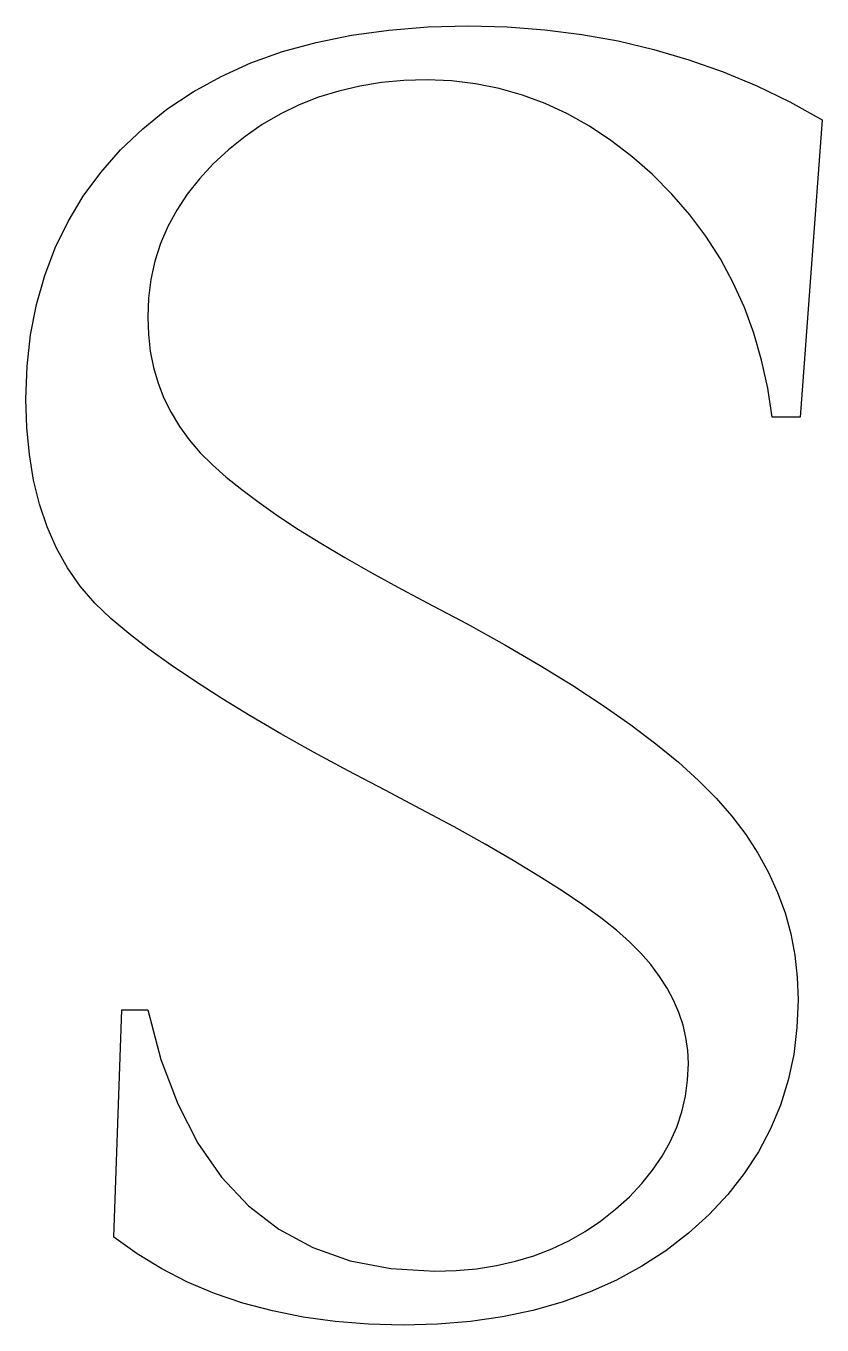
# Model space of a CAD drawing. Header units: millimetres. Extents: x -105 to 105, y -148 to 148.
# Drawn here: x 2.934 to 4.271, y 82.831 to 85.013 of the extents above; entities that cross this region are included whole.
import ezdxf

# ---------------------------------------------------------------- set-up
doc = ezdxf.new("R2010")
doc.units = ezdxf.units.MM
doc.layers.get('0').update_dxf_attribs({"lineweight": 18})

msp = doc.modelspace()

# ---------------------------------------------------------------- linework, layer by layer
at = {"color": 7, "lineweight": 30, "ltscale": 0.00158}
msp.add_line((3.4806, 84.9973), (3.5432, 85.0059), dxfattribs=at)
at = {"color": 7, "lineweight": 30, "ltscale": 0.001648}
msp.add_line((3.5432, 85.0059), (3.6089, 85.0111), dxfattribs=at)
at = {"color": 7, "lineweight": 30, "ltscale": 0.001722}
msp.add_line((3.6089, 85.0111), (3.6778, 85.0128), dxfattribs=at)
at = {"color": 7, "lineweight": 30, "ltscale": 0.001612}
msp.add_line((3.6778, 85.0128), (3.7422, 85.0112), dxfattribs=at)
at = {"color": 7, "lineweight": 30, "ltscale": 0.001588}
msp.add_line((3.7422, 85.0112), (3.8055, 85.0065), dxfattribs=at)
at = {"color": 7, "lineweight": 30, "ltscale": 0.001567}
msp.add_line((3.8055, 85.0065), (3.8677, 84.9986), dxfattribs=at)
at = {"color": 7, "lineweight": 30, "ltscale": 0.001462}
msp.add_line((3.3648, 84.9697), (3.4211, 84.9852), dxfattribs=at)
at = {"color": 7, "lineweight": 30, "ltscale": 0.001518}
msp.add_line((3.4211, 84.9852), (3.4806, 84.9973), dxfattribs=at)
at = {"color": 7, "lineweight": 30, "ltscale": 0.001551}
msp.add_line((3.8677, 84.9986), (3.9288, 84.9876), dxfattribs=at)
at = {"color": 7, "lineweight": 30, "ltscale": 0.001539}
msp.add_line((3.9288, 84.9876), (3.9887, 84.9734), dxfattribs=at)
at = {"color": 7, "lineweight": 30, "ltscale": 0.001413}
msp.add_line((3.3115, 84.9507), (3.3648, 84.9697), dxfattribs=at)
at = {"color": 7, "lineweight": 30, "ltscale": 0.001532}
msp.add_line((3.9887, 84.9734), (4.0474, 84.9561), dxfattribs=at)
at = {"color": 7, "lineweight": 30, "ltscale": 0.001529}
msp.add_line((4.0474, 84.9561), (4.1051, 84.9356), dxfattribs=at)
at = {"color": 7, "lineweight": 30, "ltscale": 0.001373}
msp.add_line((3.2614, 84.9282), (3.3115, 84.9507), dxfattribs=at)
at = {"color": 7, "lineweight": 30, "ltscale": 0.001531}
msp.add_line((4.1051, 84.9356), (4.1616, 84.912), dxfattribs=at)
at = {"color": 7, "lineweight": 30, "ltscale": 0.001342}
msp.add_line((3.2144, 84.9023), (3.2614, 84.9282), dxfattribs=at)
at = {"color": 7, "lineweight": 30, "ltscale": 0.000923059}
msp.add_line((3.5307, 84.9176), (3.4943, 84.9117), dxfattribs=at)
at = {"color": 7, "lineweight": 30, "ltscale": 0.000946324}
msp.add_line((3.5684, 84.9211), (3.5307, 84.9176), dxfattribs=at)
at = {"color": 7, "lineweight": 30, "ltscale": 0.000973954}
msp.add_line((3.6074, 84.9223), (3.5684, 84.9211), dxfattribs=at)
at = {"color": 7, "lineweight": 30, "ltscale": 0.001031}
msp.add_line((3.6486, 84.9207), (3.6074, 84.9223), dxfattribs=at)
at = {"color": 7, "lineweight": 30, "ltscale": 0.001018}
msp.add_line((3.689, 84.9159), (3.6486, 84.9207), dxfattribs=at)
at = {"color": 7, "lineweight": 30, "ltscale": 0.001013}
msp.add_line((3.7288, 84.908), (3.689, 84.9159), dxfattribs=at)
at = {"color": 7, "lineweight": 30, "ltscale": 0.00132}
msp.add_line((3.1705, 84.873), (3.2144, 84.9023), dxfattribs=at)
at = {"color": 7, "lineweight": 30, "ltscale": 0.000879773}
msp.add_line((3.4251, 84.893), (3.3924, 84.8801), dxfattribs=at)
at = {"color": 7, "lineweight": 30, "ltscale": 0.000889419}
msp.add_line((3.4591, 84.9035), (3.4251, 84.893), dxfattribs=at)
at = {"color": 7, "lineweight": 30, "ltscale": 0.000904079}
msp.add_line((3.4943, 84.9117), (3.4591, 84.9035), dxfattribs=at)
at = {"color": 7, "lineweight": 30, "ltscale": 0.001014}
msp.add_line((3.7677, 84.8968), (3.7288, 84.908), dxfattribs=at)
at = {"color": 7, "lineweight": 30, "ltscale": 0.001021}
msp.add_line((3.806, 84.8825), (3.7677, 84.8968), dxfattribs=at)
at = {"color": 7, "lineweight": 30, "ltscale": 0.001537}
msp.add_line((4.1616, 84.912), (4.2169, 84.8852), dxfattribs=at)
at = {"color": 7, "lineweight": 30, "ltscale": 0.001309}
for p, q in [((3.1297, 84.8402), (3.1705, 84.873)), ((3.7854, 82.8552), (3.7342, 82.8444))]:
    msp.add_line(p, q, dxfattribs=at)
at = {"color": 7, "lineweight": 30, "ltscale": 0.000874731}
msp.add_line((3.3924, 84.8801), (3.3609, 84.8648), dxfattribs=at)
at = {"color": 7, "lineweight": 30, "ltscale": 0.001035}
msp.add_line((3.8435, 84.865), (3.806, 84.8825), dxfattribs=at)
at = {"color": 7, "lineweight": 30, "ltscale": 0.001548}
msp.add_line((4.2169, 84.8852), (4.2711, 84.8553), dxfattribs=at)
at = {"color": 7, "lineweight": 30, "ltscale": 0.000880191}
msp.add_line((3.3306, 84.8472), (3.3016, 84.8273), dxfattribs=at)
at = {"color": 7, "lineweight": 30, "ltscale": 0.000875057}
msp.add_line((3.3609, 84.8648), (3.3306, 84.8472), dxfattribs=at)
at = {"color": 7, "lineweight": 30, "ltscale": 0.001055}
msp.add_line((3.8803, 84.8443), (3.8435, 84.865), dxfattribs=at)
at = {"color": 7, "lineweight": 30, "ltscale": 0.012521}
msp.add_line((4.2711, 84.8553), (4.2342, 84.3558), dxfattribs=at)
at = {"color": 7, "lineweight": 30, "ltscale": 0.001288}
msp.add_line((3.0924, 84.8046), (3.1297, 84.8402), dxfattribs=at)
at = {"color": 7, "lineweight": 30, "ltscale": 0.000890179}
msp.add_line((3.3016, 84.8273), (3.2738, 84.805), dxfattribs=at)
at = {"color": 7, "lineweight": 30, "ltscale": 0.001081}
msp.add_line((3.9163, 84.8204), (3.8803, 84.8443), dxfattribs=at)
at = {"color": 7, "lineweight": 30, "ltscale": 0.00126}
msp.add_line((3.0591, 84.7668), (3.0924, 84.8046), dxfattribs=at)
at = {"color": 7, "lineweight": 30, "ltscale": 0.000879698}
msp.add_line((3.2738, 84.805), (3.248, 84.781), dxfattribs=at)
at = {"color": 7, "lineweight": 30, "ltscale": 0.001112}
msp.add_line((3.9516, 84.7933), (3.9163, 84.8204), dxfattribs=at)
at = {"color": 7, "lineweight": 30, "ltscale": 0.001148}
for p, q in [((3.9862, 84.7631), (3.9516, 84.7933)), ((3.1774, 83.9392), (3.1401, 83.966))]:
    msp.add_line(p, q, dxfattribs=at)
at = {"color": 7, "lineweight": 30, "ltscale": 0.001241}
msp.add_line((3.0297, 84.7268), (3.0591, 84.7668), dxfattribs=at)
at = {"color": 7, "lineweight": 30, "ltscale": 0.00084839}
msp.add_line((3.248, 84.781), (3.225, 84.7562), dxfattribs=at)
at = {"color": 7, "lineweight": 30, "ltscale": 0.001158}
msp.add_line((4.019, 84.7303), (3.9862, 84.7631), dxfattribs=at)
at = {"color": 7, "lineweight": 30, "ltscale": 0.000821894}
msp.add_line((3.225, 84.7562), (3.2046, 84.7304), dxfattribs=at)
at = {"color": 7, "lineweight": 30, "ltscale": 0.001232}
for p, q in [((3.0042, 84.6846), (3.0297, 84.7268)), ((4.1873, 84.3558), (4.1799, 84.4045)), ((3.2182, 83.9116), (3.1774, 83.9392))]:
    msp.add_line(p, q, dxfattribs=at)
at = {"color": 7, "lineweight": 30, "ltscale": 0.000801237}
msp.add_line((3.2046, 84.7304), (3.1869, 84.7036), dxfattribs=at)
at = {"color": 7, "lineweight": 30, "ltscale": 0.001142}
msp.add_line((4.0489, 84.6958), (4.019, 84.7303), dxfattribs=at)
at = {"color": 7, "lineweight": 30, "ltscale": 0.000786408}
msp.add_line((3.1869, 84.7036), (3.172, 84.6759), dxfattribs=at)
at = {"color": 7, "lineweight": 30, "ltscale": 0.001133}
msp.add_line((4.0761, 84.6595), (4.0489, 84.6958), dxfattribs=at)
at = {"color": 7, "lineweight": 30, "ltscale": 0.001233}
msp.add_line((2.9826, 84.6403), (3.0042, 84.6846), dxfattribs=at)
at = {"color": 7, "lineweight": 30, "ltscale": 0.000778315}
msp.add_line((3.172, 84.6759), (3.1598, 84.6473), dxfattribs=at)
at = {"color": 7, "lineweight": 30, "ltscale": 0.00113}
msp.add_line((4.1004, 84.6215), (4.0761, 84.6595), dxfattribs=at)
at = {"color": 7, "lineweight": 30, "ltscale": 0.001244}
msp.add_line((2.965, 84.5938), (2.9826, 84.6403), dxfattribs=at)
at = {"color": 7, "lineweight": 30, "ltscale": 0.000776367}
msp.add_line((3.1598, 84.6473), (3.1503, 84.6177), dxfattribs=at)
at = {"color": 7, "lineweight": 30, "ltscale": 0.000781183}
msp.add_line((3.1503, 84.6177), (3.1435, 84.5872), dxfattribs=at)
at = {"color": 7, "lineweight": 30, "ltscale": 0.001132}
msp.add_line((4.1219, 84.5816), (4.1004, 84.6215), dxfattribs=at)
at = {"color": 7, "lineweight": 30, "ltscale": 0.001265}
msp.add_line((2.9512, 84.5451), (2.965, 84.5938), dxfattribs=at)
at = {"color": 7, "lineweight": 30, "ltscale": 0.00079259}
msp.add_line((3.1435, 84.5872), (3.1394, 84.5558), dxfattribs=at)
at = {"color": 7, "lineweight": 30, "ltscale": 0.001141}
msp.add_line((4.1406, 84.54), (4.1219, 84.5816), dxfattribs=at)
at = {"color": 7, "lineweight": 30, "ltscale": 0.001295}
msp.add_line((2.9414, 84.4942), (2.9512, 84.5451), dxfattribs=at)
at = {"color": 7, "lineweight": 30, "ltscale": 0.000810381}
msp.add_line((3.1394, 84.5558), (3.1381, 84.5234), dxfattribs=at)
at = {"color": 7, "lineweight": 30, "ltscale": 0.000726258}
msp.add_line((3.1381, 84.5234), (3.1392, 84.4944), dxfattribs=at)
at = {"color": 7, "lineweight": 30, "ltscale": 0.001155}
msp.add_line((4.1565, 84.4966), (4.1406, 84.54), dxfattribs=at)
at = {"color": 7, "lineweight": 30, "ltscale": 0.001334}
msp.add_line((2.9355, 84.4412), (2.9414, 84.4942), dxfattribs=at)
at = {"color": 7, "lineweight": 30, "ltscale": 0.000707014}
msp.add_line((3.1392, 84.4944), (3.1424, 84.4663), dxfattribs=at)
at = {"color": 7, "lineweight": 30, "ltscale": 0.001176}
msp.add_line((4.1696, 84.4515), (4.1565, 84.4966), dxfattribs=at)
at = {"color": 7, "lineweight": 30, "ltscale": 0.000692351}
msp.add_line((3.1424, 84.4663), (3.1479, 84.4391), dxfattribs=at)
at = {"color": 7, "lineweight": 30, "ltscale": 0.001382}
for p, q in [((2.9336, 84.386), (2.9355, 84.4412)), ((3.5585, 84.0699), (3.6074, 84.044))]:
    msp.add_line(p, q, dxfattribs=at)
at = {"color": 7, "lineweight": 30, "ltscale": 0.000682556}
msp.add_line((3.1479, 84.4391), (3.1555, 84.4129), dxfattribs=at)
at = {"color": 7, "lineweight": 30, "ltscale": 0.001201}
msp.add_line((4.1799, 84.4045), (4.1696, 84.4515), dxfattribs=at)
at = {"color": 7, "lineweight": 30, "ltscale": 0.000677772}
msp.add_line((3.1555, 84.4129), (3.1653, 84.3876), dxfattribs=at)
at = {"color": 7, "lineweight": 30, "ltscale": 0.001194}
msp.add_line((2.935, 84.3382), (2.9336, 84.386), dxfattribs=at)
at = {"color": 7, "lineweight": 30, "ltscale": 0.000678226}
msp.add_line((3.1653, 84.3876), (3.1773, 84.3633), dxfattribs=at)
at = {"color": 7, "lineweight": 30, "ltscale": 0.000683758}
msp.add_line((3.1773, 84.3633), (3.1914, 84.3399), dxfattribs=at)
at = {"color": 7, "lineweight": 30, "ltscale": 0.001173}
for p, q in [((4.2342, 84.3558), (4.1873, 84.3558)), ((3.429, 84.1438), (3.4693, 84.1198))]:
    msp.add_line(p, q, dxfattribs=at)
at = {"color": 7, "lineweight": 30, "ltscale": 0.001138}
msp.add_line((2.9393, 84.2929), (2.935, 84.3382), dxfattribs=at)
at = {"color": 7, "lineweight": 30, "ltscale": 0.000694424}
msp.add_line((3.1914, 84.3399), (3.2078, 84.3174), dxfattribs=at)
at = {"color": 7, "lineweight": 30, "ltscale": 0.000709645}
msp.add_line((3.2078, 84.3174), (3.2263, 84.2959), dxfattribs=at)
at = {"color": 7, "lineweight": 30, "ltscale": 0.001087}
msp.add_line((2.9464, 84.25), (2.9393, 84.2929), dxfattribs=at)
at = {"color": 7, "lineweight": 30, "ltscale": 0.000729919}
msp.add_line((3.2263, 84.2959), (3.247, 84.2753), dxfattribs=at)
at = {"color": 7, "lineweight": 30, "ltscale": 0.000772908}
msp.add_line((3.247, 84.2753), (3.2702, 84.2549), dxfattribs=at)
at = {"color": 7, "lineweight": 30, "ltscale": 0.001043}
msp.add_line((2.9564, 84.2095), (2.9464, 84.25), dxfattribs=at)
at = {"color": 7, "lineweight": 30, "ltscale": 0.000836895}
msp.add_line((3.2702, 84.2549), (3.2963, 84.2339), dxfattribs=at)
at = {"color": 7, "lineweight": 30, "ltscale": 0.000902635}
msp.add_line((3.2963, 84.2339), (3.3252, 84.2123), dxfattribs=at)
at = {"color": 7, "lineweight": 30, "ltscale": 0.001005}
msp.add_line((2.9692, 84.1714), (2.9564, 84.2095), dxfattribs=at)
at = {"color": 7, "lineweight": 30, "ltscale": 0.000969272}
msp.add_line((3.3252, 84.2123), (3.357, 84.1901), dxfattribs=at)
at = {"color": 7, "lineweight": 30, "ltscale": 0.000974031}
msp.add_line((2.9849, 84.1357), (2.9692, 84.1714), dxfattribs=at)
at = {"color": 7, "lineweight": 30, "ltscale": 0.001036}
msp.add_line((3.357, 84.1901), (3.3916, 84.1672), dxfattribs=at)
at = {"color": 7, "lineweight": 30, "ltscale": 0.001105}
msp.add_line((3.3916, 84.1672), (3.429, 84.1438), dxfattribs=at)
at = {"color": 7, "lineweight": 30, "ltscale": 0.000951597}
msp.add_line((3.0034, 84.1025), (2.9849, 84.1357), dxfattribs=at)
at = {"color": 7, "lineweight": 30, "ltscale": 0.001242}
msp.add_line((3.4693, 84.1198), (3.5125, 84.0951), dxfattribs=at)
at = {"color": 7, "lineweight": 30, "ltscale": 0.000937812}
msp.add_line((3.0248, 84.0717), (3.0034, 84.1025), dxfattribs=at)
at = {"color": 7, "lineweight": 30, "ltscale": 0.001312}
msp.add_line((3.5125, 84.0951), (3.5585, 84.0699), dxfattribs=at)
at = {"color": 7, "lineweight": 30, "ltscale": 0.000933721}
msp.add_line((3.049, 84.0432), (3.0248, 84.0717), dxfattribs=at)
at = {"color": 7, "lineweight": 30, "ltscale": 0.000938477}
msp.add_line((3.076, 84.0172), (3.049, 84.0432), dxfattribs=at)
at = {"color": 7, "lineweight": 30, "ltscale": 0.001913}
msp.add_line((3.6074, 84.044), (3.675, 84.0082), dxfattribs=at)
at = {"color": 7, "lineweight": 30, "ltscale": 0.000984683}
msp.add_line((3.1063, 83.992), (3.076, 84.0172), dxfattribs=at)
at = {"color": 7, "lineweight": 30, "ltscale": 0.001813}
msp.add_line((3.675, 84.0082), (3.7384, 83.973), dxfattribs=at)
at = {"color": 7, "lineweight": 30, "ltscale": 0.001066}
msp.add_line((3.1401, 83.966), (3.1063, 83.992), dxfattribs=at)
at = {"color": 7, "lineweight": 30, "ltscale": 0.001713}
msp.add_line((3.7384, 83.973), (3.7975, 83.9384), dxfattribs=at)
at = {"color": 7, "lineweight": 30, "ltscale": 0.001613}
msp.add_line((3.7975, 83.9384), (3.8525, 83.9046), dxfattribs=at)
at = {"color": 7, "lineweight": 30, "ltscale": 0.001317}
msp.add_line((3.2625, 83.8831), (3.2182, 83.9116), dxfattribs=at)
at = {"color": 7, "lineweight": 30, "ltscale": 0.001515}
msp.add_line((3.8525, 83.9046), (3.9032, 83.8714), dxfattribs=at)
at = {"color": 7, "lineweight": 30, "ltscale": 0.001402}
msp.add_line((3.3104, 83.8539), (3.2625, 83.8831), dxfattribs=at)
at = {"color": 7, "lineweight": 30, "ltscale": 0.001418}
msp.add_line((3.9032, 83.8714), (3.9497, 83.8389), dxfattribs=at)
at = {"color": 7, "lineweight": 30, "ltscale": 0.001488}
msp.add_line((3.3617, 83.8239), (3.3104, 83.8539), dxfattribs=at)
at = {"color": 7, "lineweight": 30, "ltscale": 0.001574}
msp.add_line((3.4166, 83.793), (3.3617, 83.8239), dxfattribs=at)
at = {"color": 7, "lineweight": 30, "ltscale": 0.001323}
msp.add_line((3.9497, 83.8389), (3.992, 83.807), dxfattribs=at)
at = {"color": 7, "lineweight": 30, "ltscale": 0.00123}
msp.add_line((3.992, 83.807), (4.03, 83.7759), dxfattribs=at)
at = {"color": 7, "lineweight": 30, "ltscale": 0.001661}
for p, q in [((3.475, 83.7614), (3.4166, 83.793)), ((3.4154, 82.9606), (3.4781, 82.9386))]:
    msp.add_line(p, q, dxfattribs=at)
at = {"color": 7, "lineweight": 30, "ltscale": 0.001748}
msp.add_line((3.537, 83.7289), (3.475, 83.7614), dxfattribs=at)
at = {"color": 7, "lineweight": 30, "ltscale": 0.001139}
msp.add_line((4.03, 83.7759), (4.0638, 83.7453), dxfattribs=at)
at = {"color": 7, "lineweight": 30, "ltscale": 0.001051}
msp.add_line((4.0638, 83.7453), (4.0934, 83.7155), dxfattribs=at)
at = {"color": 7, "lineweight": 30, "ltscale": 0.001699}
msp.add_line((3.5972, 83.6974), (3.537, 83.7289), dxfattribs=at)
at = {"color": 7, "lineweight": 30, "ltscale": 0.00099319}
msp.add_line((4.0934, 83.7155), (4.1195, 83.6856), dxfattribs=at)
at = {"color": 7, "lineweight": 30, "ltscale": 0.00159}
msp.add_line((3.6532, 83.6672), (3.5972, 83.6974), dxfattribs=at)
at = {"color": 7, "lineweight": 30, "ltscale": 0.000966545}
msp.add_line((4.1195, 83.6856), (4.1429, 83.6548), dxfattribs=at)
at = {"color": 7, "lineweight": 30, "ltscale": 0.00148}
msp.add_line((3.7049, 83.6384), (3.6532, 83.6672), dxfattribs=at)
at = {"color": 7, "lineweight": 30, "ltscale": 0.000945018}
msp.add_line((4.1429, 83.6548), (4.1635, 83.6231), dxfattribs=at)
at = {"color": 7, "lineweight": 30, "ltscale": 0.001371}
msp.add_line((3.7523, 83.6109), (3.7049, 83.6384), dxfattribs=at)
at = {"color": 7, "lineweight": 30, "ltscale": 0.001262}
msp.add_line((3.7955, 83.5848), (3.7523, 83.6109), dxfattribs=at)
at = {"color": 7, "lineweight": 30, "ltscale": 0.000928229}
msp.add_line((4.1635, 83.6231), (4.1814, 83.5905), dxfattribs=at)
at = {"color": 7, "lineweight": 30, "ltscale": 0.001154}
msp.add_line((3.8344, 83.56), (3.7955, 83.5848), dxfattribs=at)
at = {"color": 7, "lineweight": 30, "ltscale": 0.000917066}
msp.add_line((4.1814, 83.5905), (4.1965, 83.5571), dxfattribs=at)
at = {"color": 7, "lineweight": 30, "ltscale": 0.001047}
msp.add_line((3.8691, 83.5365), (3.8344, 83.56), dxfattribs=at)
at = {"color": 7, "lineweight": 30, "ltscale": 0.000911463}
msp.add_line((4.1965, 83.5571), (4.2089, 83.5228), dxfattribs=at)
at = {"color": 7, "lineweight": 30, "ltscale": 0.000940347}
msp.add_line((3.8995, 83.5144), (3.8691, 83.5365), dxfattribs=at)
at = {"color": 7, "lineweight": 30, "ltscale": 0.000911405}
msp.add_line((4.2089, 83.5228), (4.2185, 83.4877), dxfattribs=at)
at = {"color": 7, "lineweight": 30, "ltscale": 0.000835284}
msp.add_line((3.9257, 83.4936), (3.8995, 83.5144), dxfattribs=at)
at = {"color": 7, "lineweight": 30, "ltscale": 0.000732426}
msp.add_line((3.9476, 83.4742), (3.9257, 83.4936), dxfattribs=at)
at = {"color": 7, "lineweight": 30, "ltscale": 0.000666802}
msp.add_line((3.9664, 83.4552), (3.9476, 83.4742), dxfattribs=at)
at = {"color": 7, "lineweight": 30, "ltscale": 0.000917086}
msp.add_line((4.2185, 83.4877), (4.2254, 83.4516), dxfattribs=at)
at = {"color": 7, "lineweight": 30, "ltscale": 0.000639555}
msp.add_line((3.9832, 83.4359), (3.9664, 83.4552), dxfattribs=at)
at = {"color": 7, "lineweight": 30, "ltscale": 0.000928506}
msp.add_line((4.2254, 83.4516), (4.2295, 83.4147), dxfattribs=at)
at = {"color": 7, "lineweight": 30, "ltscale": 0.000614477}
msp.add_line((3.998, 83.4163), (3.9832, 83.4359), dxfattribs=at)
at = {"color": 7, "lineweight": 30, "ltscale": 0.000593349}
msp.add_line((4.0109, 83.3964), (3.998, 83.4163), dxfattribs=at)
at = {"color": 7, "lineweight": 30, "ltscale": 0.000944952}
msp.add_line((4.2295, 83.4147), (4.2309, 83.3769), dxfattribs=at)
at = {"color": 7, "lineweight": 30, "ltscale": 0.000575325}
msp.add_line((4.0218, 83.3761), (4.0109, 83.3964), dxfattribs=at)
at = {"color": 7, "lineweight": 30, "ltscale": 0.000561304}
msp.add_line((4.0307, 83.3555), (4.0218, 83.3761), dxfattribs=at)
at = {"color": 7, "lineweight": 30, "ltscale": 0.00117}
msp.add_line((4.2309, 83.3769), (4.229, 83.3302), dxfattribs=at)
at = {"color": 7, "lineweight": 30, "ltscale": 0.00956}
msp.add_line((3.0811, 82.978), (3.0945, 83.3602), dxfattribs=at)
at = {"color": 7, "lineweight": 30, "ltscale": 0.001089}
msp.add_line((3.0945, 83.3602), (3.1381, 83.3602), dxfattribs=at)
at = {"color": 7, "lineweight": 30, "ltscale": 0.002159}
msp.add_line((3.1381, 83.3602), (3.1604, 83.2767), dxfattribs=at)
at = {"color": 7, "lineweight": 30, "ltscale": 0.00055183}
msp.add_line((4.0376, 83.3345), (4.0307, 83.3555), dxfattribs=at)
at = {"color": 7, "lineweight": 30, "ltscale": 0.000546129}
msp.add_line((4.0425, 83.3133), (4.0376, 83.3345), dxfattribs=at)
at = {"color": 7, "lineweight": 30, "ltscale": 0.001136}
msp.add_line((4.229, 83.3302), (4.2235, 83.2851), dxfattribs=at)
at = {"color": 7, "lineweight": 30, "ltscale": 0.000545611}
msp.add_line((4.0455, 83.2916), (4.0425, 83.3133), dxfattribs=at)
at = {"color": 7, "lineweight": 30, "ltscale": 0.001994}
msp.add_line((3.1604, 83.2767), (3.1885, 83.2021), dxfattribs=at)
at = {"color": 7, "lineweight": 30, "ltscale": 0.000549677}
msp.add_line((4.0465, 83.2697), (4.0455, 83.2916), dxfattribs=at)
at = {"color": 7, "lineweight": 30, "ltscale": 0.001109}
msp.add_line((4.2235, 83.2851), (4.2143, 83.2417), dxfattribs=at)
at = {"color": 7, "lineweight": 30, "ltscale": 0.000695326}
msp.add_line((4.0453, 83.2419), (4.0465, 83.2697), dxfattribs=at)
at = {"color": 7, "lineweight": 30, "ltscale": 0.00068254}
msp.add_line((4.0416, 83.2148), (4.0453, 83.2419), dxfattribs=at)
at = {"color": 7, "lineweight": 30, "ltscale": 0.001092}
msp.add_line((4.2143, 83.2417), (4.2014, 83.1999), dxfattribs=at)
at = {"color": 7, "lineweight": 30, "ltscale": 0.000675395}
msp.add_line((4.0355, 83.1885), (4.0416, 83.2148), dxfattribs=at)
at = {"color": 7, "lineweight": 30, "ltscale": 0.001852}
msp.add_line((3.1885, 83.2021), (3.2223, 83.1362), dxfattribs=at)
at = {"color": 7, "lineweight": 30, "ltscale": 0.00067427}
msp.add_line((4.0269, 83.1629), (4.0355, 83.1885), dxfattribs=at)
at = {"color": 7, "lineweight": 30, "ltscale": 0.001084}
msp.add_line((4.2014, 83.1999), (4.1848, 83.1599), dxfattribs=at)
at = {"color": 7, "lineweight": 30, "ltscale": 0.000679289}
msp.add_line((4.0159, 83.1381), (4.0269, 83.1629), dxfattribs=at)
at = {"color": 7, "lineweight": 30, "ltscale": 0.001085}
msp.add_line((4.1848, 83.1599), (4.1645, 83.1215), dxfattribs=at)
at = {"color": 7, "lineweight": 30, "ltscale": 0.001737}
msp.add_line((3.2223, 83.1362), (3.262, 83.0791), dxfattribs=at)
at = {"color": 7, "lineweight": 30, "ltscale": 0.000690106}
msp.add_line((4.0025, 83.114), (4.0159, 83.1381), dxfattribs=at)
at = {"color": 7, "lineweight": 30, "ltscale": 0.000706728}
msp.add_line((3.9865, 83.0906), (4.0025, 83.114), dxfattribs=at)
at = {"color": 7, "lineweight": 30, "ltscale": 0.001096}
msp.add_line((4.1645, 83.1215), (4.1405, 83.0848), dxfattribs=at)
at = {"color": 7, "lineweight": 30, "ltscale": 0.000728179}
msp.add_line((3.9682, 83.068), (3.9865, 83.0906), dxfattribs=at)
at = {"color": 7, "lineweight": 30, "ltscale": 0.001116}
msp.add_line((4.1405, 83.0848), (4.1129, 83.0498), dxfattribs=at)
at = {"color": 7, "lineweight": 30, "ltscale": 0.001657}
msp.add_line((3.262, 83.0791), (3.3074, 83.0308), dxfattribs=at)
at = {"color": 7, "lineweight": 30, "ltscale": 0.000755113}
msp.add_line((3.9474, 83.0461), (3.9682, 83.068), dxfattribs=at)
at = {"color": 7, "lineweight": 30, "ltscale": 0.000785684}
msp.add_line((3.9241, 83.025), (3.9474, 83.0461), dxfattribs=at)
at = {"color": 7, "lineweight": 30, "ltscale": 0.001144}
msp.add_line((4.1129, 83.0498), (4.0815, 83.0164), dxfattribs=at)
at = {"color": 7, "lineweight": 30, "ltscale": 0.001616}
msp.add_line((3.3074, 83.0308), (3.3585, 82.9913), dxfattribs=at)
at = {"color": 7, "lineweight": 30, "ltscale": 0.00079765}
msp.add_line((3.8991, 83.0052), (3.9241, 83.025), dxfattribs=at)
at = {"color": 7, "lineweight": 30, "ltscale": 0.001181}
msp.add_line((4.0815, 83.0164), (4.0465, 82.9847), dxfattribs=at)
at = {"color": 7, "lineweight": 30, "ltscale": 0.000790499}
msp.add_line((3.8729, 82.9876), (3.8991, 83.0052), dxfattribs=at)
at = {"color": 7, "lineweight": 30, "ltscale": 0.001206}
msp.add_line((3.1203, 82.95), (3.0811, 82.978), dxfattribs=at)
at = {"color": 7, "lineweight": 30, "ltscale": 0.001617}
msp.add_line((3.3585, 82.9913), (3.4154, 82.9606), dxfattribs=at)
at = {"color": 7, "lineweight": 30, "ltscale": 0.000790237}
msp.add_line((3.8169, 82.9585), (3.8455, 82.972), dxfattribs=at)
at = {"color": 7, "lineweight": 30, "ltscale": 0.000788183}
msp.add_line((3.8455, 82.972), (3.8729, 82.9876), dxfattribs=at)
at = {"color": 7, "lineweight": 30, "ltscale": 0.001199}
msp.add_line((4.0465, 82.9847), (4.0085, 82.9554), dxfattribs=at)
at = {"color": 7, "lineweight": 30, "ltscale": 0.001209}
msp.add_line((3.1617, 82.9249), (3.1203, 82.95), dxfattribs=at)
at = {"color": 7, "lineweight": 30, "ltscale": 0.000796674}
msp.add_line((3.7871, 82.947), (3.8169, 82.9585), dxfattribs=at)
at = {"color": 7, "lineweight": 30, "ltscale": 0.0012}
msp.add_line((4.0085, 82.9554), (3.9683, 82.9292), dxfattribs=at)
at = {"color": 7, "lineweight": 30, "ltscale": 0.001743}
msp.add_line((3.4781, 82.9386), (3.5466, 82.9254), dxfattribs=at)
at = {"color": 7, "lineweight": 30, "ltscale": 0.000842064}
msp.add_line((3.6908, 82.9252), (3.7241, 82.9304), dxfattribs=at)
at = {"color": 7, "lineweight": 30, "ltscale": 0.000822566}
msp.add_line((3.7241, 82.9304), (3.7562, 82.9377), dxfattribs=at)
at = {"color": 7, "lineweight": 30, "ltscale": 0.00080788}
msp.add_line((3.7562, 82.9377), (3.7871, 82.947), dxfattribs=at)
at = {"color": 7, "lineweight": 30, "ltscale": 0.001208}
msp.add_line((3.9683, 82.9292), (3.9259, 82.9061), dxfattribs=at)
at = {"color": 7, "lineweight": 30, "ltscale": 0.001218}
msp.add_line((3.2051, 82.9028), (3.1617, 82.9249), dxfattribs=at)
at = {"color": 7, "lineweight": 30, "ltscale": 0.001859}
msp.add_line((3.5466, 82.9254), (3.6208, 82.921), dxfattribs=at)
at = {"color": 7, "lineweight": 30, "ltscale": 0.000890734}
msp.add_line((3.6208, 82.921), (3.6564, 82.9221), dxfattribs=at)
at = {"color": 7, "lineweight": 30, "ltscale": 0.000864487}
msp.add_line((3.6564, 82.9221), (3.6908, 82.9252), dxfattribs=at)
at = {"color": 7, "lineweight": 30, "ltscale": 0.001223}
msp.add_line((3.9259, 82.9061), (3.8813, 82.8861), dxfattribs=at)
at = {"color": 7, "lineweight": 30, "ltscale": 0.001234}
msp.add_line((3.2506, 82.8836), (3.2051, 82.9028), dxfattribs=at)
at = {"color": 7, "lineweight": 30, "ltscale": 0.001256}
msp.add_line((3.2981, 82.8674), (3.2506, 82.8836), dxfattribs=at)
at = {"color": 7, "lineweight": 30, "ltscale": 0.001245}
msp.add_line((3.8813, 82.8861), (3.8345, 82.8691), dxfattribs=at)
at = {"color": 7, "lineweight": 30, "ltscale": 0.001285}
msp.add_line((3.3478, 82.8541), (3.2981, 82.8674), dxfattribs=at)
at = {"color": 7, "lineweight": 30, "ltscale": 0.001274}
msp.add_line((3.8345, 82.8691), (3.7854, 82.8552), dxfattribs=at)
at = {"color": 7, "lineweight": 30, "ltscale": 0.001318}
msp.add_line((3.3995, 82.8438), (3.3478, 82.8541), dxfattribs=at)
at = {"color": 7, "lineweight": 30, "ltscale": 0.001358}
msp.add_line((3.4533, 82.8364), (3.3995, 82.8438), dxfattribs=at)
at = {"color": 7, "lineweight": 30, "ltscale": 0.001351}
msp.add_line((3.7342, 82.8444), (3.6807, 82.8367), dxfattribs=at)
at = {"color": 7, "lineweight": 30, "ltscale": 0.001401}
msp.add_line((3.5092, 82.832), (3.4533, 82.8364), dxfattribs=at)
at = {"color": 7, "lineweight": 30, "ltscale": 0.00145}
msp.add_line((3.5671, 82.8305), (3.5092, 82.832), dxfattribs=at)
at = {"color": 7, "lineweight": 30, "ltscale": 0.001448}
msp.add_line((3.625, 82.8321), (3.5671, 82.8305), dxfattribs=at)
at = {"color": 7, "lineweight": 30, "ltscale": 0.001397}
msp.add_line((3.6807, 82.8367), (3.625, 82.8321), dxfattribs=at)

doc.saveas('drawing.dxf')
